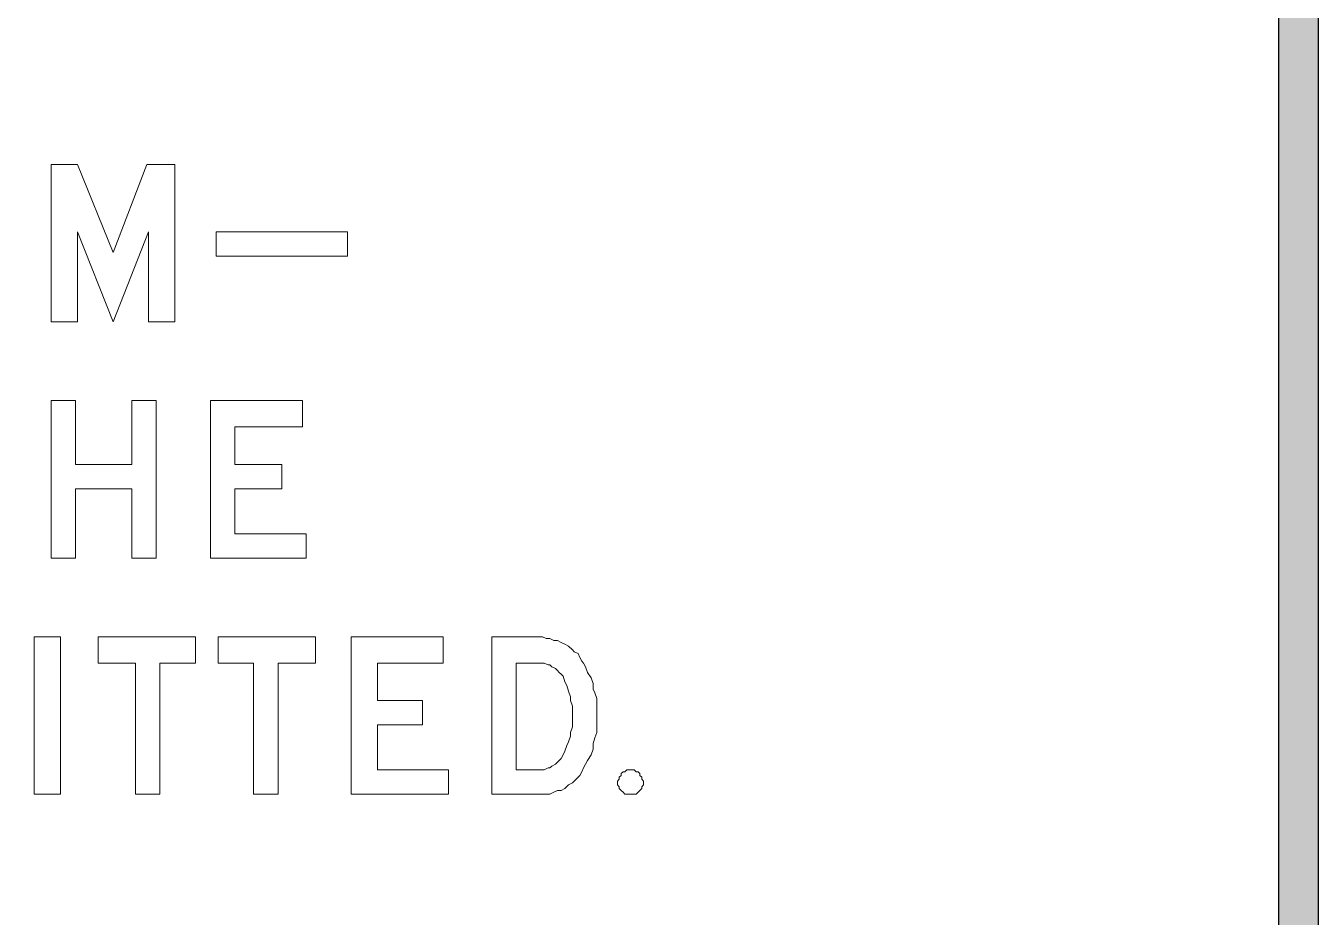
# Model space of a CAD drawing. Extents: x 171 to 1038, y -1303 to 275.
# Drawn here: x 310.28 to 343.08, y 184.52 to 207.16 of the extents above; entities that cross this region are included whole.
import ezdxf

# ---------------------------------------------------------------- set-up
doc = ezdxf.new("R2010")
doc.units = 0
doc.header["$LTSCALE"] = 12
doc.header["$MEASUREMENT"] = 0
doc.layers.get('0').update_dxf_attribs({"linetype": 'CONTINUOUS'})
doc.layers.add('L25', color=1, linetype='CONTINUOUS')
doc.layers.add('L35', color=3, linetype='CONTINUOUS')

msp = doc.modelspace()

# ---------------------------------------------------------------- hatches: boundary and pattern name
at = {"layer": 'L25'}
h = msp.add_hatch(color=256, dxfattribs=at)
edge = h.paths.add_edge_path(flags=16)
edge.add_line((333.08, 141.06), (203.08, 141.06))
edge.add_arc((203.08, 150.06), 9, 180, 270, ccw=False)
edge.add_line((194.08, 150.06), (194.08, 265.06))
edge.add_arc((203.08, 265.06), 9, 90, 180, ccw=False)
edge.add_line((203.08, 274.06), (333.08, 274.06))
edge.add_arc((333.08, 265.06), 9, 0, 90, ccw=False)
edge.add_line((342.08, 265.06), (342.08, 150.06))
edge.add_arc((333.08, 150.06), 9, -90, 0, ccw=False)
edge = h.paths.add_edge_path()
edge.add_line((333.08, 140.06), (203.08, 140.06))
edge.add_arc((203.08, 150.06), 10, 180, 270, ccw=False)
edge.add_line((193.08, 150.06), (193.08, 265.06))
edge.add_arc((203.08, 265.06), 10, 90, 180, ccw=False)
edge.add_line((203.08, 275.06), (333.08, 275.06))
edge.add_arc((333.08, 265.06), 10, 0, 90, ccw=False)
edge.add_line((343.08, 265.06), (343.08, 150.06))
edge.add_arc((333.08, 150.06), 10, -90, 0, ccw=False)

# ---------------------------------------------------------------- linework, layer by layer
at = {"color": 3, "lineweight": 0}
for points in [[(310.922, 203.638), (311.589, 203.638), (312.493, 201.402), (313.35, 203.638), (314.064, 203.638), (314.064, 199.641), (313.397, 199.641), (313.397, 201.925), (312.493, 199.641), (311.589, 201.925), (311.589, 199.641), (310.922, 199.641), (310.922, 203.638), (310.922, 203.638)], [(315.111, 201.306), (318.442, 201.306), (318.442, 201.925), (315.111, 201.925), (315.111, 201.306), (315.111, 201.306)], [(310.922, 197.642), (311.541, 197.642), (311.541, 196.023), (312.969, 196.023), (312.969, 197.642), (313.588, 197.642), (313.588, 193.644), (312.969, 193.644), (312.969, 195.405), (311.541, 195.405), (311.541, 193.644), (310.922, 193.644), (310.922, 197.642), (310.922, 197.642)], [(314.968, 197.642), (317.3, 197.642), (317.3, 196.975), (315.587, 196.975), (315.587, 196.023), (316.776, 196.023), (316.776, 195.405), (315.587, 195.405), (315.587, 194.262), (317.395, 194.262), (317.395, 193.644), (314.968, 193.644), (314.968, 197.642), (314.968, 197.642)], [(310.494, 191.645), (311.16, 191.645), (311.16, 187.647), (310.494, 187.647), (310.494, 191.645), (310.494, 191.645)], [(312.112, 191.645), (312.112, 190.978), (313.064, 190.978), (313.064, 187.647), (313.683, 187.647), (313.683, 190.978), (314.587, 190.978), (314.587, 191.645), (312.112, 191.645), (312.112, 191.645)], [(315.158, 191.645), (315.158, 190.978), (316.062, 190.978), (316.062, 187.647), (316.681, 187.647), (316.681, 190.978), (317.633, 190.978), (317.633, 191.645), (315.158, 191.645), (315.158, 191.645)], [(318.537, 191.645), (320.87, 191.645), (320.87, 190.978), (319.204, 190.978), (319.204, 190.027), (320.346, 190.027), (320.346, 189.408), (319.204, 189.408), (319.204, 188.266), (321.012, 188.266), (321.012, 187.647), (318.537, 187.647), (318.537, 191.645), (318.537, 191.645)], [(322.107, 191.645), (323.297, 191.645)], [(323.297, 187.647), (322.107, 187.647), (322.107, 191.645)], [(324.487, 190.883), (324.439, 190.978), (324.392, 191.026), (324.344, 191.121), (324.296, 191.216), (324.201, 191.264), (324.154, 191.312), (324.058, 191.407), (323.963, 191.454), (323.868, 191.502), (323.773, 191.55), (323.678, 191.55), (323.582, 191.597), (323.487, 191.597), (323.392, 191.645), (323.297, 191.645)], [(322.726, 190.978), (323.297, 190.978)], [(323.297, 188.266), (322.726, 188.266), (322.726, 190.978)], [(323.916, 190.645), (323.868, 190.693), (323.82, 190.74), (323.773, 190.788), (323.725, 190.836), (323.63, 190.883), (323.582, 190.931), (323.535, 190.931), (323.44, 190.978), (323.392, 190.978), (323.297, 190.978)], [(323.916, 188.646), (323.963, 188.741), (324.011, 188.884), (324.058, 188.979), (324.106, 189.122), (324.106, 189.217), (324.154, 189.36), (324.154, 189.503), (324.154, 189.646), (324.154, 189.741), (324.154, 189.884), (324.106, 190.027), (324.106, 190.122), (324.058, 190.264), (324.011, 190.407), (323.963, 190.502), (323.916, 190.645)], [(324.487, 188.408), (324.534, 188.503), (324.629, 188.646), (324.677, 188.789), (324.677, 188.932), (324.725, 189.075), (324.772, 189.217), (324.772, 189.36), (324.772, 189.503), (324.772, 189.646), (324.772, 189.789), (324.772, 189.931), (324.772, 190.074), (324.725, 190.217), (324.677, 190.312), (324.677, 190.455), (324.629, 190.598), (324.534, 190.74), (324.487, 190.883)], [(323.297, 188.266), (323.392, 188.266), (323.44, 188.266), (323.535, 188.313), (323.582, 188.313), (323.63, 188.361), (323.725, 188.408), (323.773, 188.456), (323.82, 188.503), (323.868, 188.551), (323.916, 188.646)], [(323.297, 187.647), (323.392, 187.647), (323.487, 187.647), (323.582, 187.647), (323.678, 187.694), (323.773, 187.742), (323.868, 187.742), (323.963, 187.79), (324.058, 187.885), (324.154, 187.932), (324.201, 187.98), (324.296, 188.075), (324.344, 188.123), (324.392, 188.218), (324.439, 188.313), (324.487, 188.408)], [(325.296, 187.932), (325.296, 187.885), (325.343, 187.837), (325.343, 187.79), (325.391, 187.742), (325.439, 187.694), (325.486, 187.647), (325.534, 187.647), (325.581, 187.647), (325.629, 187.647), (325.677, 187.647), (325.724, 187.647), (325.772, 187.647), (325.819, 187.694), (325.867, 187.742), (325.915, 187.79), (325.915, 187.837), (325.962, 187.885), (325.962, 187.932), (325.962, 187.98), (325.915, 188.028), (325.915, 188.075), (325.867, 188.123), (325.867, 188.17), (325.819, 188.218), (325.772, 188.218), (325.724, 188.266), (325.677, 188.266), (325.629, 188.266), (325.581, 188.266), (325.534, 188.266), (325.486, 188.218), (325.439, 188.218), (325.391, 188.17), (325.391, 188.123), (325.343, 188.075), (325.343, 188.028), (325.296, 187.98), (325.296, 187.932), (325.296, 187.932)]]:
    msp.add_lwpolyline(points, dxfattribs=at)
at = {"layer": 'L35'}
for points in [[(333.08, 140.06), (203.08, 140.06, -0.414214), (193.08, 150.06), (193.08, 265.06, -0.414214), (203.08, 275.06), (333.08, 275.06, -0.414214), (343.08, 265.06), (343.08, 150.06, -0.414214)], [(333.08, 141.06), (203.08, 141.06, -0.414214), (194.08, 150.06), (194.08, 265.06, -0.414214), (203.08, 274.06), (333.08, 274.06, -0.414214), (342.08, 265.06), (342.08, 150.06, -0.414214)]]:
    msp.add_lwpolyline(points, format="xyb", close=True, dxfattribs=at)

doc.saveas('drawing.dxf')
